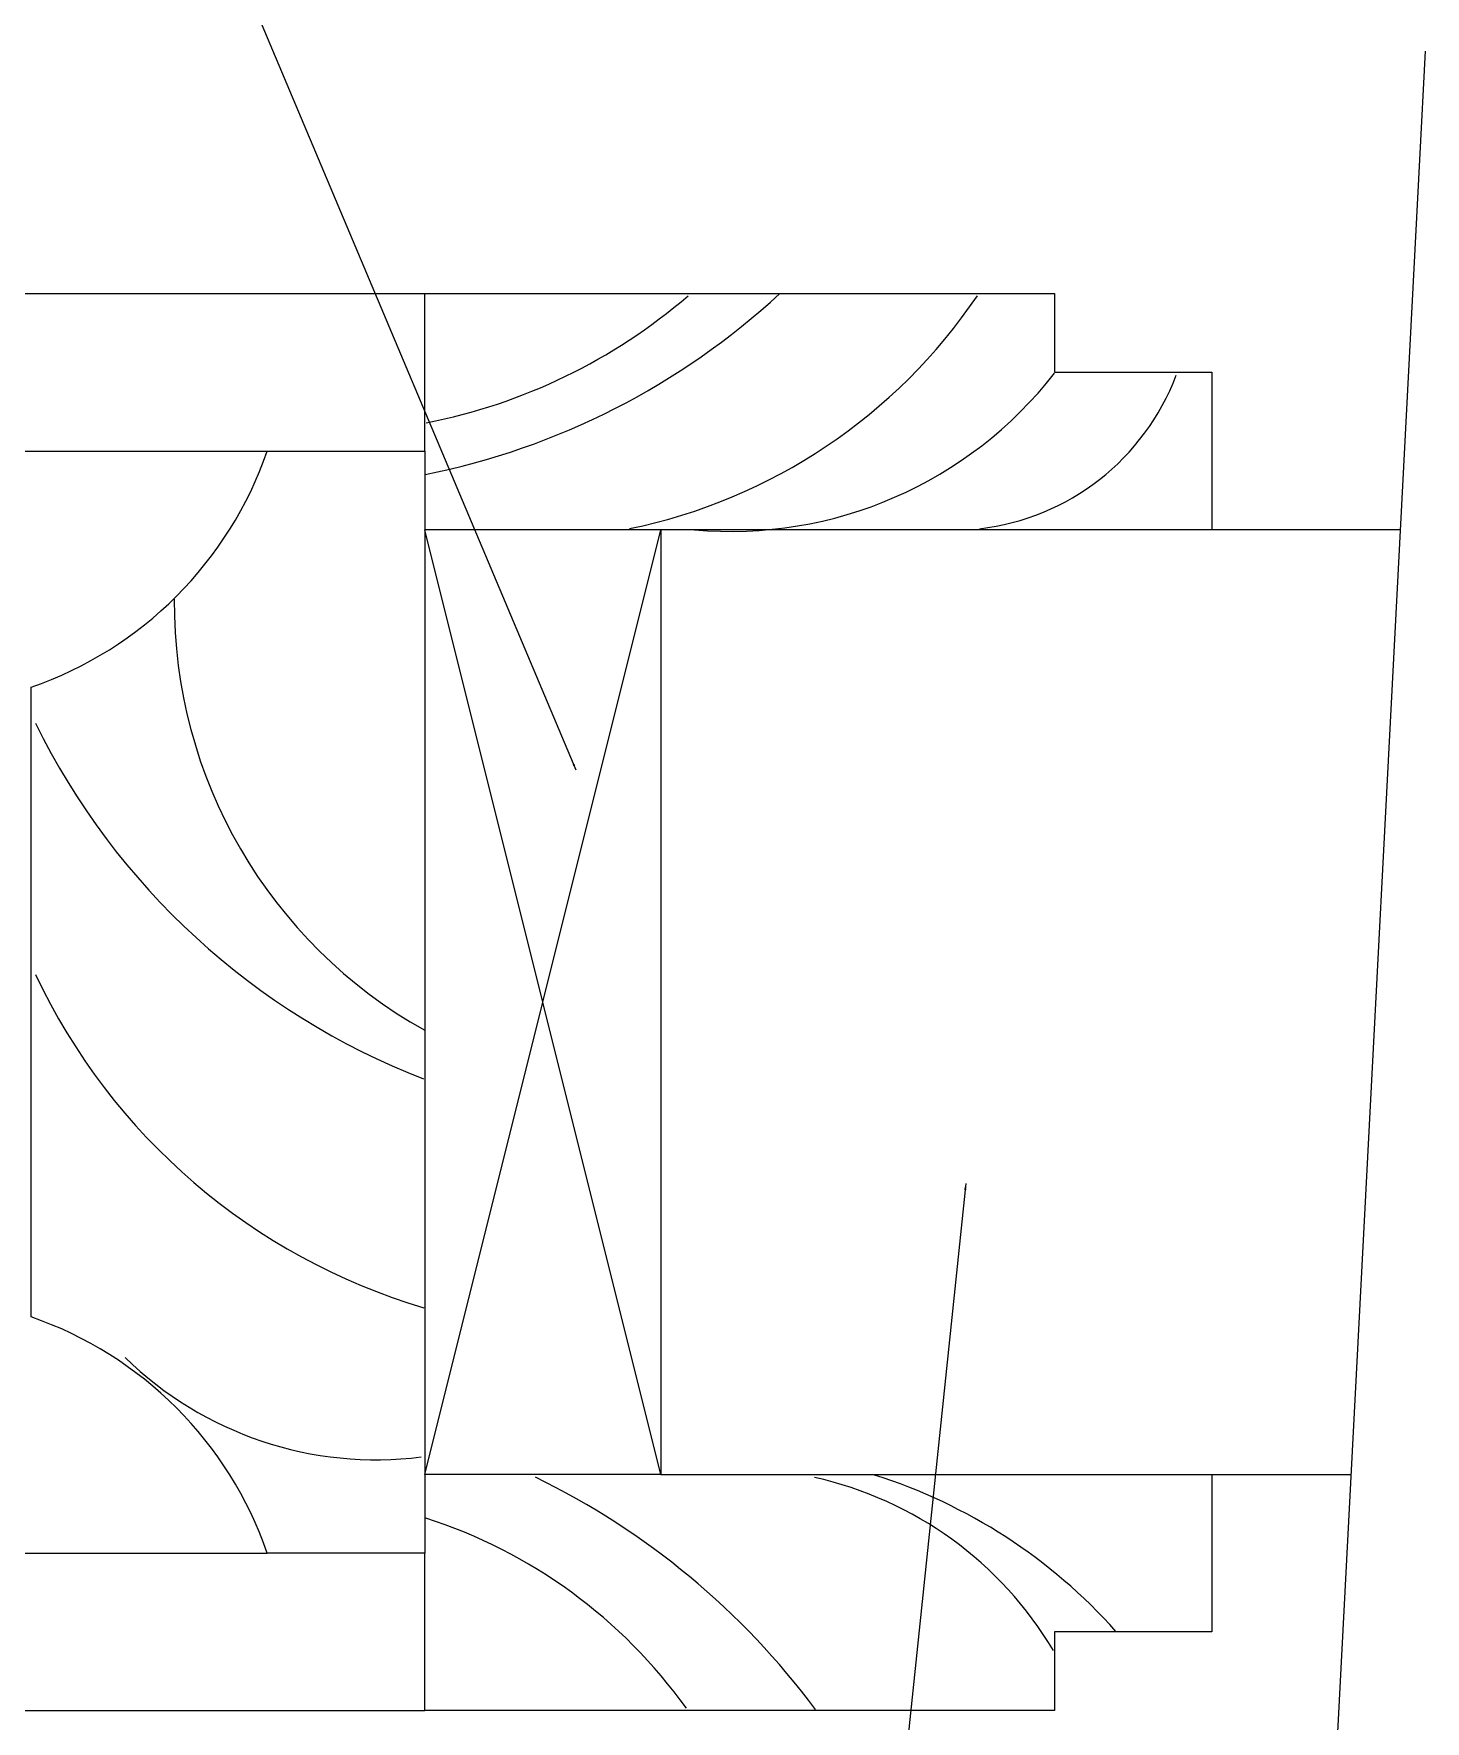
# Model space of a CAD drawing. Header units: metres. Extents: x 223 to 5327, y 242 to 6977.
# Drawn here: x 3529 to 4060, y 1038 to 1681 of the extents above; entities that cross this region are included whole.
import ezdxf

# ---------------------------------------------------------------- set-up
doc = ezdxf.new("R2010")
doc.units = ezdxf.units.M
for name, color, linetype in [('2', 2, 'Continuous'), ('3', 3, 'Continuous'), ('4', 4, 'Continuous'), ('BH', 3, 'Continuous'), ('DIM', 3, 'Continuous')]:
    doc.layers.add(name, color=color, linetype=linetype)
doc.dimstyles.get("Standard").update_dxf_attribs({"dimtxt": 2.5, "dimasz": 2.5, "dimexe": 1.25, "dimexo": 0.625, "dimtad": 1, "dimcen": 2.5, "dimazin": 3, "dimtfac": 1, "dimtmove": 0, "dimatfit": 3})

msp = doc.modelspace()

# ---------------------------------------------------------------- hatches: boundary and pattern name
at = {"layer": 'BH'}
h = msp.add_hatch(dxfattribs=at)
h.set_pattern_fill('ANSI31', scale=1000)
h.paths.add_polyline_path([(3809.03, 1492.18, -0.04), (3780.96, 1492.18), (3768.3, 1492.18), (3768.3, 1132.18), (4031.31, 1132.18), (4050.08, 1492.18)])

# ---------------------------------------------------------------- linework, layer by layer
at = {"layer": '2'}
msp.add_lwpolyline([(4050.08, 1492.18), (3768.3, 1492.18), (3768.3, 1132.18), (4031.31, 1132.18)], dxfattribs=at)
at = {"layer": '3'}
msp.add_line((4059.59, 1674.55), (4020.73, 929.19), dxfattribs=at)
at = {"layer": '4'}
for p, q in [((512.86, 1582.18), (3678.3, 1582.18)), ((1098.3, 1522.18), (3618.3, 1522.18)), ((3678.3, 1522.18), (3678.3, 1102.18)), ((3768.3, 1492.18), (3678.3, 1492.18)), ((3768.3, 1132.18), (3678.3, 1132.18)), ((1038.3, 1102.18), (3618.3, 1102.18)), ((445.72, 1042.18), (3678.3, 1042.18))]:
    msp.add_line(p, q, dxfattribs=at)
msp.add_lwpolyline([(3978.3, 1132.18), (3978.3, 1072.18), (3918.3, 1072.18), (3918.3, 1042.18), (3678.3, 1042.18), (3678.3, 1102.18), (3618.3, 1102.18, 0.23), (3528.3, 1192.18), (3528.3, 1237.18), (3528.3, 1387.18), (3528.3, 1432.18, 0.23), (3618.3, 1522.18), (3678.3, 1522.18), (3678.3, 1582.18), (3918.3, 1582.18), (3918.3, 1552.18), (3978.3, 1552.18), (3978.3, 1492.18)], format="xyb", dxfattribs=at)
at = {"layer": 'BH'}
for p, q in [((3678.3, 1132.18), (3768.3, 1492.18)), ((3768.3, 1132.18), (3678.3, 1492.18))]:
    msp.add_line(p, q, dxfattribs=at)
for centre, radius, start, end in [((3623.06, 1788.49), 280.82, 281.38, 312.72), ((3637.66, 1745.01), 216.02, 281, 310.74), ((3713.72, 1699.62), 211.37, 281.63, 325.97), ((3794.99, 1647.82), 156.27, 264.92, 322.13), ((3879.26, 1583.23), 91.25, 276.59, 339.35), ((3769.46, 1464.29), 186.65, 179.56, 240.76), ((3777.33, 1539.97), 275.63, 206.16, 248.85), ((3745.67, 1424.33), 238.47, 205.22, 253.49), ((3659.81, 1274.74), 137, 225.67, 277.19), ((3787.46, 935), 206.52, 41.69, 72.46), ((3592.42, 868.02), 292.59, 36.63, 64.03), ((3795.71, 992.26), 142.24, 30.77, 77.37), ((3618.56, 928.88), 196.09, 35.6, 72.15)]:
    msp.add_arc(centre, radius, start, end, dxfattribs=at)

# ---------------------------------------------------------------- leaders
at = {"layer": 'DIM'}
for points in [[(3735.99, 1400.51), (3477.26, 2014.85)], [(3884.51, 1243.08), (3785.36, 293.99)]]:
    msp.add_leader(points, dimstyle='Standard', dxfattribs=at)

doc.saveas('drawing.dxf')
